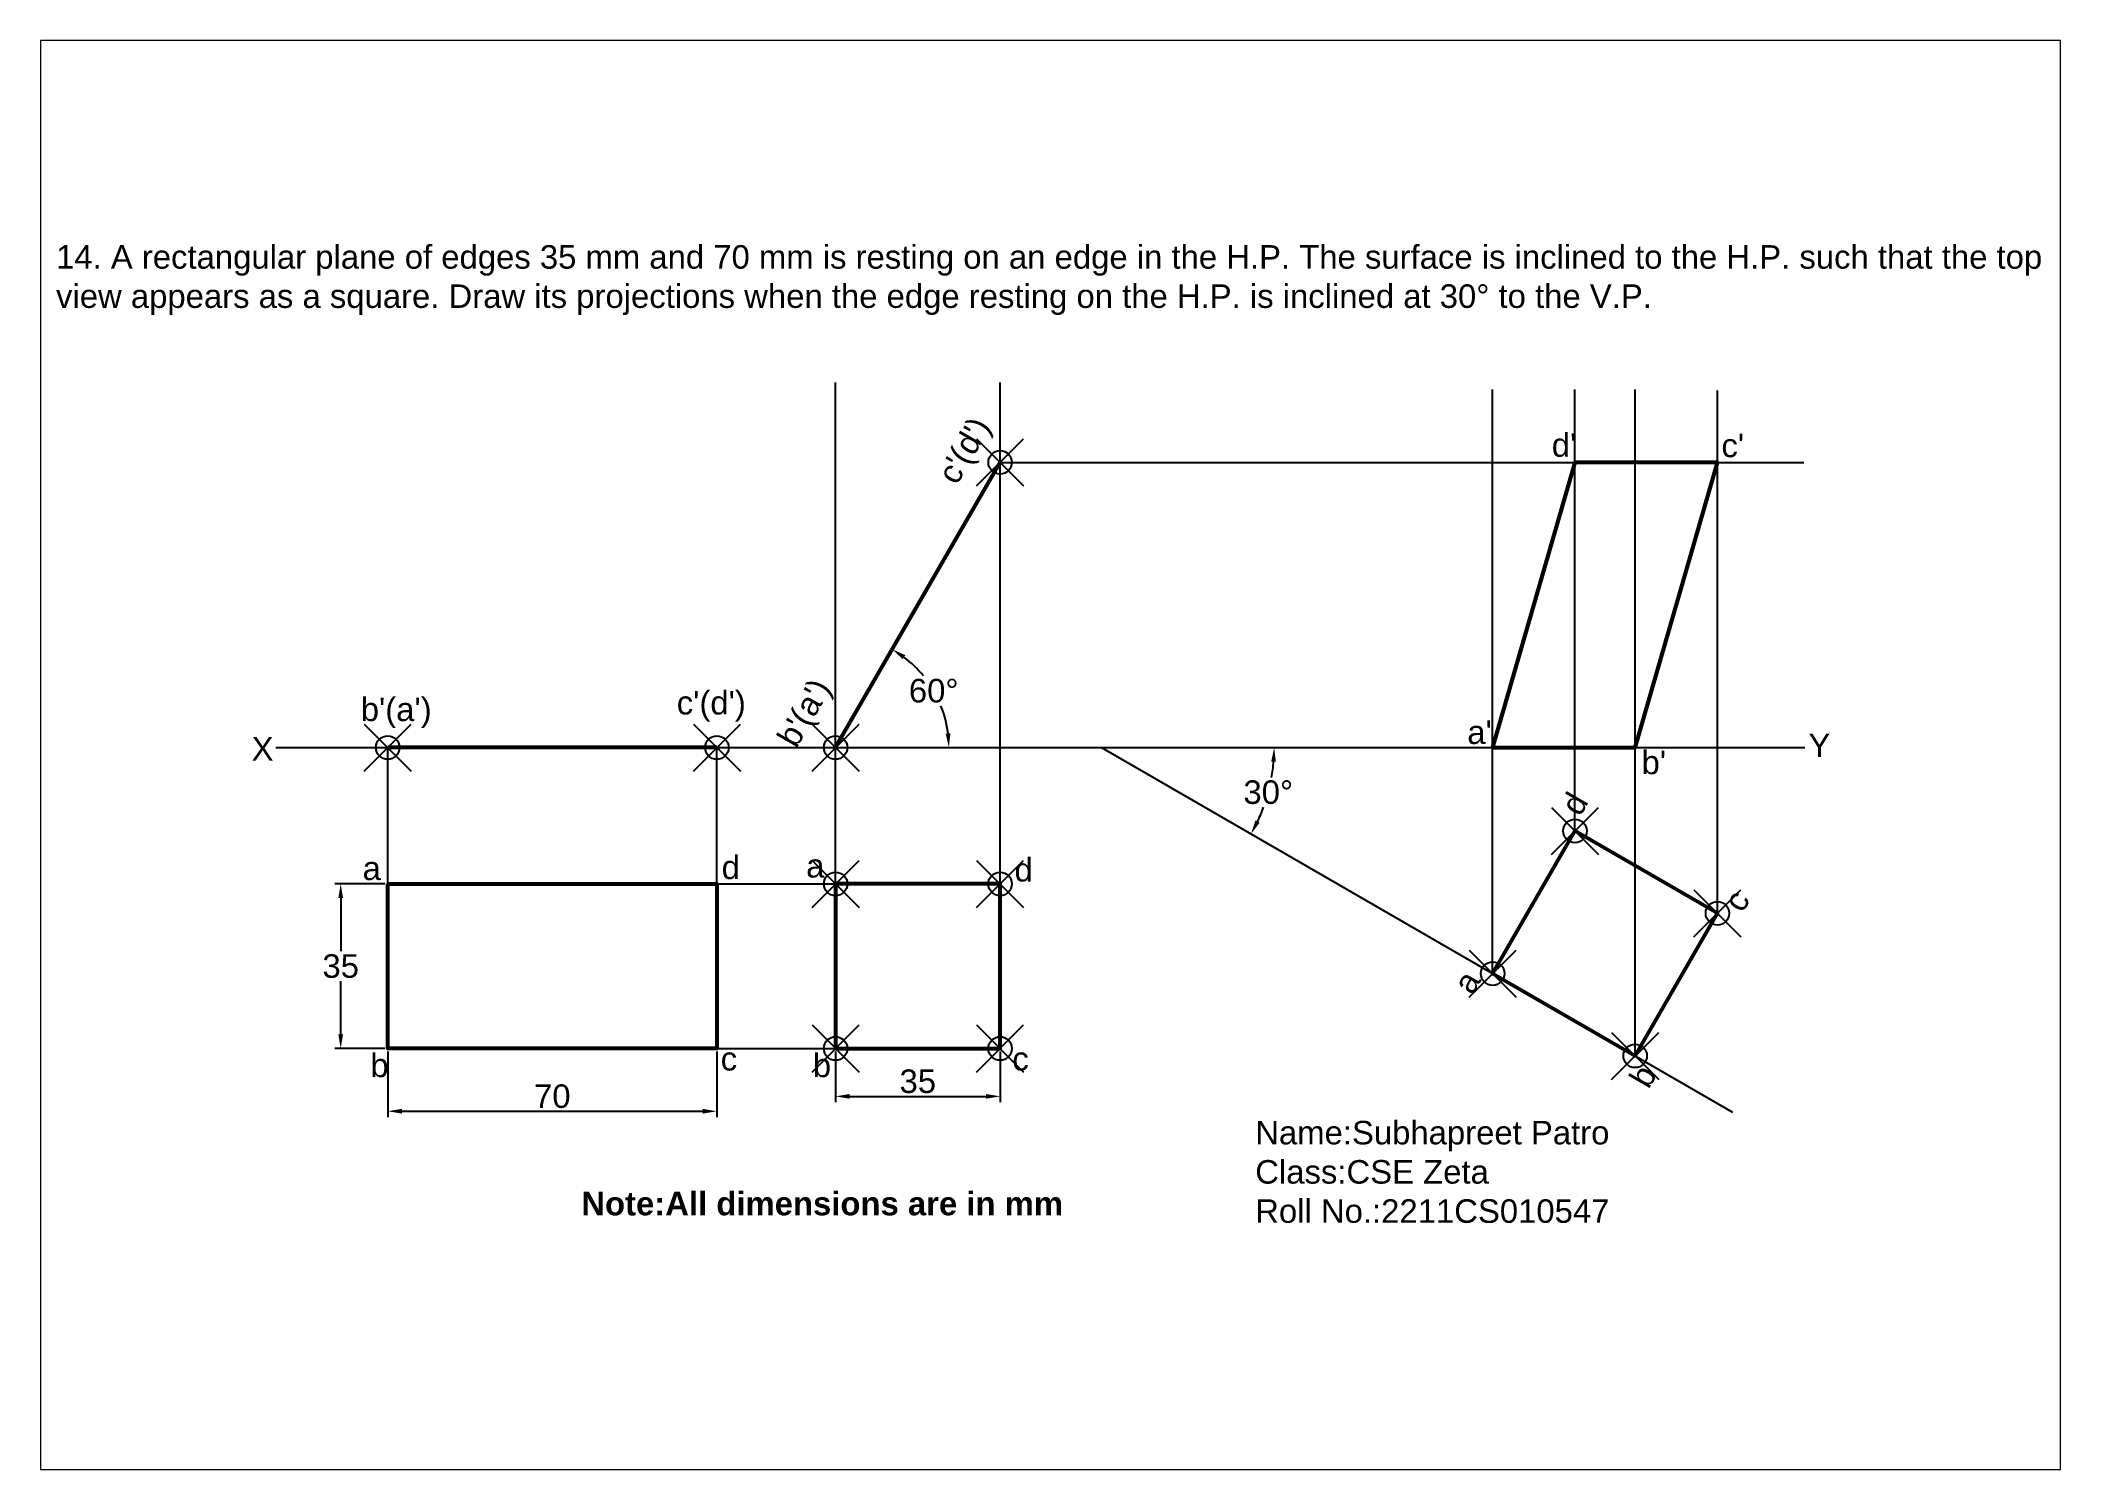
# Paper-space layout 'Layout14' of a CAD drawing. Header units: millimetres. Extents: x 30 to 267, y 21 to 189.
# The model-space entities are those that its viewports show. They can reach past a viewport. Long polylines and large blocks are cut down to what shows.
import ezdxf

# ---------------------------------------------------------------- set-up
doc = ezdxf.new("R2010")
doc.units = ezdxf.units.MM
doc.header["$PDMODE"] = 35
doc.header["$PDSIZE"] = 5
doc.styles.get("Standard").update_dxf_attribs({"font": 'arial.ttf'})
doc.dimstyles.new('ISO-25', dxfattribs={"dimtxt": 5, "dimasz": 3, "dimexe": 1.25, "dimexo": 0.625, "dimtad": 1, "dimtih": 1, "dimtoh": 1, "dimdec": 0, "dimtxsty": 'Standard', "dimcen": 2.5, "dimadec": 0, "dimazin": 0, "dimtfac": 1, "dimtdec": 0, "dimtmove": 0, "dimatfit": 3, "dimfxl": 1, "dimarcsym": 0})

# ---------------------------------------------------------------- blocks, each defined once
blk = doc.blocks.new('*D55')
at = {"color": 0, "lineweight": -2, "transparency": 16777216}
for start, end in [(39.1827, 52.8667), (7.1333, 21.6049)]:
    blk.add_arc((5161.85, 129.65), 24.11, start, end, dxfattribs=at)
at = {"color": 0, "transparency": 16777216}
for points in [[(5176.13, 148.46), (5176.69, 149.29), (5173.91, 150.53)], [(5186.28, 132.67), (5185.28, 132.61), (5185.97, 129.65)]]:
    blk.add_solid(points, dxfattribs=at)
at = {"layer": 'Defpoints', "color": 0, "transparency": 16777216}
for p in [(5196.85, 190.27), (5184.51, 137.9), (5042.81, 129.65), (5161.85, 129.65), (5368.02, 129.65)]:
    blk.add_point(p, dxfattribs=at)
at = {"color": 0, "transparency": 16777216, "insert": (5182.73, 141.71), "char_height": 5, "attachment_point": 5}
blk.add_mtext('60°', dxfattribs=at)
blk = doc.blocks.new('*D56')
at = {"color": 0, "lineweight": -2, "transparency": 16777216}
for p, q in [((5066, 100.68), (5055.37, 100.68)), ((5056.62, 97.68), (5056.62, 86.36)), ((5056.62, 68.68), (5056.62, 80)), ((5066, 65.68), (5055.37, 65.68))]:
    blk.add_line(p, q, dxfattribs=at)
at = {"color": 0, "transparency": 16777216}
for points in [[(5056.12, 97.68), (5057.12, 97.68), (5056.62, 100.68)], [(5056.12, 68.68), (5057.12, 68.68), (5056.62, 65.68)]]:
    blk.add_solid(points, dxfattribs=at)
at = {"layer": 'Defpoints', "color": 0, "transparency": 16777216}
for p in [(5066.62, 100.68), (5056.62, 65.68), (5066.62, 65.68)]:
    blk.add_point(p, dxfattribs=at)
at = {"color": 0, "transparency": 16777216, "insert": (5056.62, 83.18), "char_height": 5, "attachment_point": 5}
blk.add_mtext('35', dxfattribs=at)
blk = doc.blocks.new('*D57')
at = {"color": 0, "lineweight": -2, "transparency": 16777216}
for p, q in [((5066.62, 65.06), (5066.62, 51.1)), ((5136.62, 65.06), (5136.62, 51.1)), ((5069.62, 52.35), (5133.62, 52.35))]:
    blk.add_line(p, q, dxfattribs=at)
at = {"color": 0, "transparency": 16777216}
for points in [[(5069.62, 52.85), (5069.62, 51.85), (5066.62, 52.35)], [(5133.62, 52.85), (5133.62, 51.85), (5136.62, 52.35)]]:
    blk.add_solid(points, dxfattribs=at)
at = {"layer": 'Defpoints', "color": 0, "transparency": 16777216}
for p in [(5066.62, 65.68), (5136.62, 65.68), (5136.62, 52.35)]:
    blk.add_point(p, dxfattribs=at)
at = {"color": 0, "transparency": 16777216, "insert": (5101.62, 55.52), "char_height": 5, "attachment_point": 5}
blk.add_mtext('70', dxfattribs=at)
blk = doc.blocks.new('*D58')
at = {"color": 0, "lineweight": -2, "transparency": 16777216}
for p, q in [((5161.85, 65.06), (5161.85, 54.26)), ((5196.85, 65.06), (5196.85, 54.26)), ((5164.85, 55.51), (5193.85, 55.51))]:
    blk.add_line(p, q, dxfattribs=at)
at = {"color": 0, "transparency": 16777216}
for points in [[(5164.85, 56.01), (5164.85, 55.01), (5161.85, 55.51)], [(5193.85, 56.01), (5193.85, 55.01), (5196.85, 55.51)]]:
    blk.add_solid(points, dxfattribs=at)
at = {"layer": 'Defpoints', "color": 0, "transparency": 16777216}
for p in [(5161.85, 65.68), (5196.85, 65.68), (5196.85, 55.51)]:
    blk.add_point(p, dxfattribs=at)
at = {"color": 0, "transparency": 16777216, "insert": (5179.35, 58.69), "char_height": 5, "attachment_point": 5}
blk.add_mtext('35', dxfattribs=at)
blk = doc.blocks.new('*D59')
at = {"color": 0, "lineweight": -2, "transparency": 16777216}
for start, end in [(350.0784, 355.3215), (334.6785, 339.7975)]:
    blk.add_arc((5218.39, 129.65), 36.75, start, end, dxfattribs=at)
at = {"color": 0, "transparency": 16777216}
for points in [[(5254.51, 126.67), (5255.51, 126.63), (5255.14, 129.65)], [(5252.05, 113.7), (5251.16, 114.16), (5250.21, 111.27)]]:
    blk.add_solid(points, dxfattribs=at)
at = {"layer": 'Defpoints', "color": 0, "transparency": 16777216}
for p in [(5042.81, 129.65), (5218.39, 129.65), (5368.02, 129.65), (5252.92, 117.08), (5352.64, 52.14)]:
    blk.add_point(p, dxfattribs=at)
at = {"color": 0, "transparency": 16777216, "insert": (5253.88, 120.14), "char_height": 5, "attachment_point": 5}
blk.add_mtext('30°', dxfattribs=at)

msp = doc.modelspace()

# ---------------------------------------------------------------- linework, layer by layer
for p, q in [((5161.85, 100.68), (5161.85, 207.25)), ((5196.85, 100.68), (5196.85, 207.25)), ((5301.6, 81.61), (5301.6, 205.79)), ((5319.1, 111.92), (5319.1, 205.79)), ((5331.91, 64.11), (5331.91, 205.79)), ((5349.41, 94.42), (5349.41, 205.55)), ((5196.85, 190.27), (5367.81, 190.27)), ((5042.81, 129.65), (5368.02, 129.65)), ((5066.62, 100.68), (5066.62, 129.65)), ((5136.62, 100.68), (5136.62, 129.65)), ((5218.39, 129.65), (5352.64, 52.14)), ((5136.62, 100.68), (5161.85, 100.68)), ((5136.62, 65.68), (5161.85, 65.68))]:
    msp.add_line(p, q)
at = {"lineweight": 53}
for p, q in [((5161.85, 129.65), (5196.85, 190.27)), ((5136.62, 129.65), (5066.62, 129.65))]:
    msp.add_line(p, q, dxfattribs=at)
msp.add_lwpolyline([(5301.6, 129.65), (5331.91, 129.65), (5349.41, 190.27), (5319.1, 190.27), (5301.6, 129.65)], dxfattribs=at)
for points in [[(5301.6, 81.61), (5331.91, 64.11), (5349.41, 94.42), (5319.1, 111.92)], [(5066.62, 100.68), (5136.62, 100.68), (5136.62, 65.68), (5066.62, 65.68)], [(5161.85, 100.68), (5161.85, 65.68), (5196.85, 65.68), (5196.85, 100.68)]]:
    msp.add_lwpolyline(points, close=True, dxfattribs=at)
for p in [(5196.85, 190.27), (5066.62, 129.65), (5136.62, 129.65), (5161.85, 129.65), (5319.1, 111.92), (5161.85, 100.68), (5196.85, 100.68), (5349.41, 94.42), (5301.6, 81.61), (5161.85, 65.68), (5196.85, 65.68), (5331.91, 64.11)]:
    msp.add_point(p)

# ---------------------------------------------------------------- texts
at = {"char_height": 5, "attachment_point": 1}
for s, width, insert in [('14. A rectangular plane of edges 35 mm and 70 mm is resting on an edge in the H.P. The surface is inclined to the H.P. such that the top view appears as a square. Draw its projections when the edge resting on the H.P. is inclined at 30° to the V.P.', 426.7581, (4996.08, 236.44)), ("d'", 12.9544, (5314.17, 196.47)), ("c'", 12.9544, (5350.25, 196.37)), ("c'(d')", 17.1075, (5128.08, 141.68)), ("b'(a')", 21.7893, (5060.88, 140.28)), ("a'", 11.911, (5296.21, 135.42)), ('X', 4.5828, (5037.68, 131.89)), ("b'", 10.4894, (5333.27, 129)), ('Y', 9.776, (5368.76, 132.61)), ('a', 11.911, (5061.27, 106.49)), ('d', 11.911, (5137.64, 106.71)), ('a', 11.911, (5155.61, 107.03)), ('d', 11.911, (5199.91, 106.18)), ('b', 11.911, (5062.93, 64.61)), ('c', 11.911, (5137.43, 66)), ('b', 11.911, (5157.02, 64.61)), ('c', 11.911, (5199.45, 66)), ('Name:Subhapreet Patro\\PClass:CSE Zeta\\PRoll No.:2211CS010547', 93.3731, (5251.11, 50.3)), ('{\\fArial|b1|i0|c0|p34;Note:All dimensions are in mm}', 127.5297, (5107.79, 35.22))]:
    msp.add_mtext_dynamic_manual_height_columns(s, width=width, gutter_width=25, heights=[0], dxfattribs=dict(at, insert=insert))
at = {"char_height": 5, "attachment_point": 1, "rotation": 60}
for s, width, insert in [("c'(d')", 17.1075, (5183.31, 187.74)), ("b'(a')", 21.7893, (5149.18, 131.8)), ('d', 11.911, (5315.86, 117.31)), ('c', 11.911, (5350.43, 96.83)), ('a', 11.911, (5292.98, 79.37)), ('b', 11.911, (5330.42, 59.38))]:
    msp.add_mtext_dynamic_manual_height_columns(s, width=width, gutter_width=25, heights=[0], dxfattribs=dict(at, insert=insert))

# ---------------------------------------------------------------- dimensions: what is measured, and where the dimension line sits
for base, line1, line2, picture, middle in [((5184.51, 137.9), ((5161.85, 129.65), (5196.85, 190.27)), ((5042.81, 129.65), (5368.02, 129.65)), '*D55', (5182.73, 141.71)), ((5252.92, 117.08), ((5042.81, 129.65), (5368.02, 129.65)), ((5218.39, 129.65), (5352.64, 52.14)), '*D59', (5253.88, 120.14))]:
    dim = msp.add_angular_dim_2l(base=base, line1=line1, line2=line2, dimstyle='ISO-25')
    dim.commit()
    dim.dimension.update_dxf_attribs({"geometry": picture, "text_midpoint": middle})
for p1, p2, distance, picture, middle in [((5066.62, 100.68), (5066.62, 65.68), -10.01, '*D56', (5056.62, 83.18)), ((5066.62, 65.68), (5136.62, 65.68), -13.34, '*D57', (5101.62, 55.52)), ((5161.85, 65.68), (5196.85, 65.68), -10.17, '*D58', (5179.35, 58.69))]:
    dim = msp.add_aligned_dim(p1=p1, p2=p2, distance=distance, dimstyle='ISO-25')
    dim.commit()
    dim.dimension.update_dxf_attribs({"geometry": picture, "text_midpoint": middle})

psp = doc.layouts.new('Layout14')

# ---------------------------------------------------------------- viewports
at = {"layer": '0'}
psp.add_viewport(center=(148.5, 105), size=(237.6, 168), view_center_point=(5207.57, 128.07), view_height=303.7784, dxfattribs=at)

doc.saveas('drawing.dxf')
